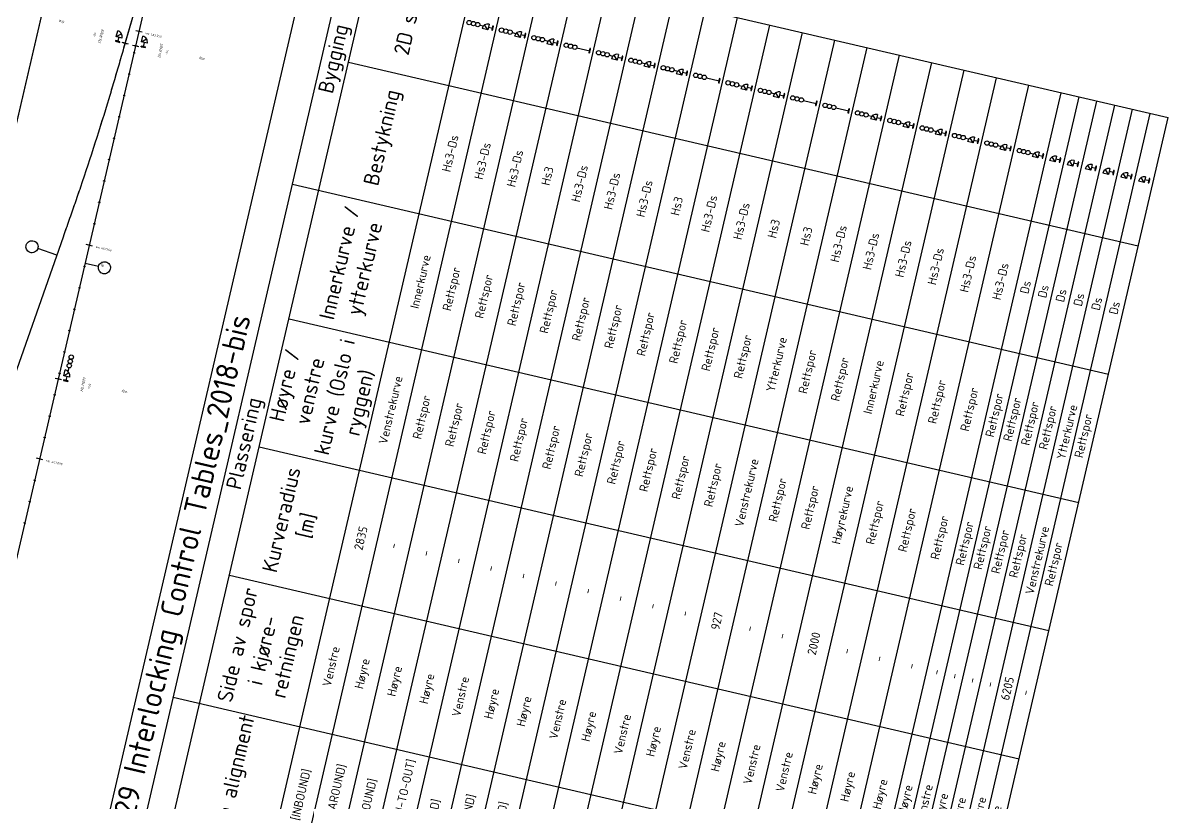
# Model space of a CAD drawing. Header units: metres. Extents: x 3897055 to 3898291, y -5462367 to -5461157.
# Drawn here: x 3897746 to 3898268, y -5461691 to -5461336 of the extents above; entities that cross this region are included whole.
import ezdxf
from ezdxf.enums import TextEntityAlignment as Align

# ---------------------------------------------------------------- set-up
doc = ezdxf.new("R2018")
doc.units = ezdxf.units.M
doc.linetypes.add('RC-SOLID', pattern=[1, 1])
doc.layers.get('0').update_dxf_attribs({"color": 211})
for name, color, linetype in [('JBTFE__INNSETTINGSPUNKT', 62, 'Continuous'), ('JBTFE_ANNOTATIONS_TVDSECTION', 7, 'Continuous'), ('JBTFE_TABELLER', 7, 'Continuous'), ('JBTOB__NAVN', 2, 'Continuous'), ('JBTSI_SA_SKJ', 2, 'Continuous'), ('JBTSI_SA_SPF', 2, 'Continuous'), ('RC_SYMBOLFRAMES', 7, 'Continuous')]:
    doc.layers.add(name, color=color, linetype=linetype)
for name, color, linetype, true_color in [('JBTFE_ANNOTATIONS_MILEAGE', 2, 'Continuous', 0xffff00), ('JBTOB_KO_SPO', 2, 'Continuous', 0xffff00), ('JBTSI__INFO', 4, 'Continuous', 0x00ffff), ('JBTSI__NAVN', 2, 'Continuous', 0xffff00), ('JBTSI_SA_SIG', 2, 'Continuous', 0xffff00)]:
    doc.layers.add(name, color=color, linetype=linetype, true_color=true_color)
doc.styles.add('ISO', font='iso3098.shx')
doc.styles.add('RC-STANDARD', font='iso3098.shx')

# ---------------------------------------------------------------- blocks, each defined once
blk = doc.blocks.new('NO-BN-2D-JBTSI-TOGDETEKSJON-EN-STREK-ISOLERT-SKJOET')
at = {"color": 0, "linetype": 'ByBlock', "lineweight": -2, "transparency": 16777216}
blk.add_line((0, -2.25), (0, 0.75), dxfattribs=at)
blk = doc.blocks.new('NO-BN-2D-INSERTION-POINT')
at = {"layer": 'JBTFE__INNSETTINGSPUNKT', "linetype": 'ByBlock', "lineweight": -2, "transparency": 16777216}
for p, q in [((-0.05, 0), (0.05, 0)), ((0, -0.05), (0, 0.05))]:
    blk.add_line(p, q, dxfattribs=at)
blk.add_circle((0, 0), 0.05, dxfattribs=at)
blk = doc.blocks.new('*Z31')
at = {"color": 0, "linetype": 'ByBlock', "lineweight": -2, "transparency": 16777216}
for name in ['NO-BN-2D-INSERTION-POINT', 'NO-BN-2D-JBTSI-TOGDETEKSJON-EN-STREK-ISOLERT-SKJOET']:
    blk.add_blockref(name, (0, 0), dxfattribs=at)
at = {"layer": 'JBTSI__INFO', "color": 0, "linetype": 'ByBlock', "lineweight": -2, "transparency": 16777216, "style": 'ISO'}
blk.add_attdef('OBJEKTINFO', text='', height=0.9, rotation=270, dxfattribs=at).set_placement((-1.4, 30), align=Align.MIDDLE_CENTER)
at = {"layer": 'JBTSI__NAVN', "color": 0, "linetype": 'ByBlock', "lineweight": -2, "transparency": 16777216, "style": 'ISO', "oblique": 15}
blk.add_attdef('OBJEKTNAVN', text='', height=1.25, rotation=270, dxfattribs=at).set_placement((1.4, 30), align=Align.MIDDLE_CENTER)
blk = doc.blocks.new('*Z50')
at = {"layer": 'RC_SYMBOLFRAMES', "color": 0, "linetype": 'Continuous', "transparency": 16777216}
blk.add_lwpolyline([(-0.09, 2.75, -0.414214), (2.66, 0), (2.66, 0, -0.414214), (-0.09, -2.75, -0.414214), (-2.84, 0), (-2.84, 0, -0.414214), (-0.09, 2.75)], format="xyb", close=True, dxfattribs=at)
blk.add_lwpolyline([(0, -12), (-0.07, -2.75)], dxfattribs=at)
at = {"layer": 'JBTSI__INFO', "color": 0, "linetype": 'ByBlock', "lineweight": -2, "transparency": 16777216, "style": 'ISO'}
blk.add_attdef('OBJEKTINFO', text='', height=0.9, rotation=270, dxfattribs=at).set_placement((-1.4, 30), align=Align.MIDDLE_CENTER)
at = {"layer": 'JBTSI__NAVN', "color": 0, "linetype": 'ByBlock', "lineweight": -2, "transparency": 16777216, "style": 'ISO', "oblique": 15}
blk.add_attdef('OBJEKTNAVN', text='', height=1.25, rotation=270, dxfattribs=at).set_placement((1.4, 30), align=Align.MIDDLE_CENTER)
blk = doc.blocks.new('*Z58', base_point=(304770.23, 6702976.87))
at = {"color": 0}
for p, q in [((304584.6, 6702860.86), (304585.22, 6702860.08)), ((304576.8, 6702854.6), (304577.43, 6702853.82)), ((304569.01, 6702848.33), (304569.63, 6702847.55)), ((304560.59, 6702842.84), (304562.47, 6702840.51)), ((304553.42, 6702835.8), (304554.05, 6702835.02)), ((304545.63, 6702829.53), (304546.25, 6702828.75)), ((304537.83, 6702823.27), (304538.46, 6702822.49)), ((304530.04, 6702817), (304530.67, 6702816.22)), ((304522.25, 6702810.74), (304522.87, 6702809.96)), ((304514.45, 6702804.47), (304515.08, 6702803.69)), ((304506.66, 6702798.2), (304507.29, 6702797.42)), ((304498.87, 6702791.94), (304499.49, 6702791.16)), ((304491.07, 6702785.67), (304491.7, 6702784.89)), ((304482.65, 6702780.18), (304484.53, 6702777.85)), ((304475.49, 6702773.14), (304476.11, 6702772.36)), ((304467.69, 6702766.87), (304468.32, 6702766.09)), ((304459.9, 6702760.61), (304460.53, 6702759.83)), ((304452.11, 6702754.34), (304452.73, 6702753.56)), ((304444.31, 6702748.08), (304444.94, 6702747.3)), ((304436.52, 6702741.81), (304437.15, 6702741.03)), ((304428.73, 6702735.54), (304429.35, 6702734.76)), ((304420.93, 6702729.28), (304421.56, 6702728.5)), ((304413.14, 6702723.01), (304413.77, 6702722.23)), ((304404.72, 6702717.53), (304406.6, 6702715.19))]:
    blk.add_line(p, q, dxfattribs=at)
at = {"color": 0, "char_height": 1, "attachment_point": 4, "rotation": 128.7992, "style": 'RC-STANDARD'}
for s, insert in [('km 463.000', (304559.65, 6702844.01)), ('km 463.100', (304481.71, 6702781.35)), ('km 463.200', (304403.78, 6702718.69))]:
    blk.add_mtext(s, dxfattribs=dict(at, insert=insert))
blk = doc.blocks.new('NO-BN-2D-JBTSI-SIGNAL-20-HS3-DS')
at = {"color": 0, "linetype": 'ByBlock', "lineweight": -2, "transparency": 16777216}
for p, q in [((0, 6), (0, 4.31)), ((-1.33, 2), (-1.33, 4.67)), ((-1.33, 2), (0.55, 3.89)), ((1.33, 2), (-1.33, 2)), ((0, 2), (0, 0))]:
    blk.add_line(p, q, dxfattribs=at)
at = {"color": 0, "linetype": 'Continuous', "lineweight": -2, "transparency": 16777216}
for p, q in [((-0.71, -0.15), (-1, 0.14)), ((-0.76, -0.15), (-1, 0.09)), ((-0.8, -0.15), (-1, 0.05)), ((-0.85, -0.15), (-1, 0)), ((-0.67, -0.15), (-0.97, 0.15)), ((-0.62, -0.15), (-0.92, 0.15)), ((-0.58, -0.15), (-0.88, 0.15)), ((-0.53, -0.15), (-0.83, 0.15)), ((-0.49, -0.15), (-0.79, 0.15)), ((-0.44, -0.15), (-0.74, 0.15)), ((-0.4, -0.15), (-0.7, 0.15)), ((-0.35, -0.15), (-0.65, 0.15)), ((-0.31, -0.15), (-0.61, 0.15)), ((-0.26, -0.15), (-0.56, 0.15)), ((-0.22, -0.15), (-0.52, 0.15)), ((-0.17, -0.15), (-0.47, 0.15)), ((-0.13, -0.15), (-0.43, 0.15)), ((-0.08, -0.15), (-0.38, 0.15)), ((-0.04, -0.15), (-0.34, 0.15)), ((0.01, -0.15), (-0.29, 0.15)), ((0.05, -0.15), (-0.25, 0.15)), ((0.1, -0.15), (-0.2, 0.15)), ((0.14, -0.15), (-0.16, 0.15)), ((0.18, -0.15), (-0.12, 0.15)), ((0.23, -0.15), (-0.07, 0.15)), ((0.27, -0.15), (-0.03, 0.15)), ((0.32, -0.15), (0.02, 0.15)), ((0.36, -0.15), (0.06, 0.15)), ((0.41, -0.15), (0.11, 0.15)), ((0.45, -0.15), (0.15, 0.15)), ((0.5, -0.15), (0.2, 0.15)), ((0.54, -0.15), (0.24, 0.15)), ((0.59, -0.15), (0.29, 0.15)), ((0.63, -0.15), (0.33, 0.15)), ((0.68, -0.15), (0.38, 0.15)), ((0.72, -0.15), (0.42, 0.15)), ((0.77, -0.15), (0.47, 0.15)), ((0.81, -0.15), (0.51, 0.15)), ((0.86, -0.15), (0.56, 0.15)), ((0.9, -0.15), (0.6, 0.15)), ((0.95, -0.15), (0.65, 0.15)), ((0.99, -0.15), (0.69, 0.15)), ((1, -0.11), (0.74, 0.15)), ((1, -0.07), (0.78, 0.15)), ((1, -0.02), (0.83, 0.15)), ((1, 0.02), (0.87, 0.15)), ((1, 0.07), (0.92, 0.15)), ((1, 0.11), (0.96, 0.15)), ((-0.89, -0.15), (-1, -0.04)), ((-0.94, -0.15), (-1, -0.09)), ((-0.98, -0.15), (-1, -0.13))]:
    blk.add_line(p, q, dxfattribs=at)
at = {"color": 0, "linetype": 'ByBlock', "lineweight": -2, "transparency": 16777216}
blk.add_lwpolyline([(1, -0.15), (1, 0.15), (-1, 0.15), (-1, -0.15)], close=True, dxfattribs=at)
for centre in [(0, 11), (0, 9), (0, 7)]:
    blk.add_circle(centre, 1, dxfattribs=at)
blk.add_arc((-1.33, 2), 2.67, 0, 90, dxfattribs=at)
blk = doc.blocks.new('*Z63')
at = {"color": 0, "linetype": 'ByBlock', "lineweight": -2, "transparency": 16777216, "rotation": 269.9999999996297}
blk.add_blockref('NO-BN-2D-JBTSI-SIGNAL-20-HS3-DS', (0, 0), dxfattribs=at)
at = {"color": 0, "linetype": 'ByBlock', "lineweight": -2, "transparency": 16777216}
blk.add_blockref('NO-BN-2D-INSERTION-POINT', (0, 0), dxfattribs=at)
at = {"layer": 'JBTSI__INFO', "color": 0, "linetype": 'ByBlock', "lineweight": -2, "transparency": 16777216, "style": 'ISO'}
blk.add_attdef('OBJEKTINFO', text='', height=0.9, dxfattribs=at).set_placement((0, -11), align=Align.MIDDLE_CENTER)
at = {"layer": 'JBTSI__NAVN', "color": 0, "linetype": 'ByBlock', "lineweight": -2, "transparency": 16777216, "style": 'ISO', "oblique": 15}
blk.add_attdef('OBJEKTNAVN', text='', height=1.25, dxfattribs=at).set_placement((0, -8), align=Align.MIDDLE_CENTER)
blk = doc.blocks.new('*Z74')
at = {"color": 0, "linetype": 'ByBlock', "lineweight": -2, "transparency": 16777216}
blk.add_blockref('NO-BN-2D-INSERTION-POINT', (0, 0), dxfattribs=at)
at = {"color": 0, "linetype": 'ByBlock', "lineweight": -2, "transparency": 16777216, "rotation": 179.9999999996297}
blk.add_blockref('NO-BN-2D-JBTSI-TOGDETEKSJON-EN-STREK-ISOLERT-SKJOET', (0, 0), dxfattribs=at)
at = {"layer": 'JBTSI__INFO', "color": 0, "linetype": 'ByBlock', "lineweight": -2, "transparency": 16777216, "style": 'ISO'}
blk.add_attdef('OBJEKTINFO', text='', height=0.9, rotation=270, dxfattribs=at).set_placement((-1.4, -30), align=Align.MIDDLE_CENTER)
at = {"layer": 'JBTSI__NAVN', "color": 0, "linetype": 'ByBlock', "lineweight": -2, "transparency": 16777216, "style": 'ISO', "oblique": 15}
blk.add_attdef('OBJEKTNAVN', text='', height=1.25, rotation=270, dxfattribs=at).set_placement((1.4, -30), align=Align.MIDDLE_CENTER)
blk = doc.blocks.new('*Z76')
at = {"color": 0, "linetype": 'ByBlock', "lineweight": -2, "transparency": 16777216}
blk.add_blockref('NO-BN-2D-INSERTION-POINT', (0, 0), dxfattribs=at)
at = {"color": 0, "linetype": 'ByBlock', "lineweight": -2, "transparency": 16777216, "rotation": 179.9999999996297}
blk.add_blockref('NO-BN-2D-JBTSI-TOGDETEKSJON-EN-STREK-ISOLERT-SKJOET', (0, 0), dxfattribs=at)
at = {"layer": 'JBTSI__INFO', "color": 0, "linetype": 'ByBlock', "lineweight": -2, "transparency": 16777216, "style": 'ISO'}
blk.add_attdef('OBJEKTINFO', text='', height=0.9, rotation=270, dxfattribs=at).set_placement((-1.4, -30), align=Align.MIDDLE_CENTER)
at = {"layer": 'JBTSI__NAVN', "color": 0, "linetype": 'ByBlock', "lineweight": -2, "transparency": 16777216, "style": 'ISO', "oblique": 15}
blk.add_attdef('OBJEKTNAVN', text='', height=1.25, rotation=270, dxfattribs=at).set_placement((1.4, -30), align=Align.MIDDLE_CENTER)
blk = doc.blocks.new('NO-BN-2D-JBTSI-SIGNAL-43-DS')
at = {"color": 0, "linetype": 'ByBlock', "lineweight": -2, "transparency": 16777216}
for p, q in [((-1.33, 2), (-1.33, 4.67)), ((-1.33, 2), (0.55, 3.89)), ((1.33, 2), (-1.33, 2)), ((0, 0), (0, 2))]:
    blk.add_line(p, q, dxfattribs=at)
at = {"color": 0, "linetype": 'Continuous', "lineweight": -2, "transparency": 16777216}
for p, q in [((-0.71, -0.15), (-1, 0.14)), ((-0.76, -0.15), (-1, 0.09)), ((-0.8, -0.15), (-1, 0.05)), ((-0.85, -0.15), (-1, 0)), ((-0.67, -0.15), (-0.97, 0.15)), ((-0.62, -0.15), (-0.92, 0.15)), ((-0.58, -0.15), (-0.88, 0.15)), ((-0.53, -0.15), (-0.83, 0.15)), ((-0.49, -0.15), (-0.79, 0.15)), ((-0.44, -0.15), (-0.74, 0.15)), ((-0.4, -0.15), (-0.7, 0.15)), ((-0.35, -0.15), (-0.65, 0.15)), ((-0.31, -0.15), (-0.61, 0.15)), ((-0.26, -0.15), (-0.56, 0.15)), ((-0.22, -0.15), (-0.52, 0.15)), ((-0.17, -0.15), (-0.47, 0.15)), ((-0.13, -0.15), (-0.43, 0.15)), ((-0.08, -0.15), (-0.38, 0.15)), ((-0.04, -0.15), (-0.34, 0.15)), ((0.01, -0.15), (-0.29, 0.15)), ((0.05, -0.15), (-0.25, 0.15)), ((0.1, -0.15), (-0.2, 0.15)), ((0.14, -0.15), (-0.16, 0.15)), ((0.18, -0.15), (-0.12, 0.15)), ((0.23, -0.15), (-0.07, 0.15)), ((0.27, -0.15), (-0.03, 0.15)), ((0.32, -0.15), (0.02, 0.15)), ((0.36, -0.15), (0.06, 0.15)), ((0.41, -0.15), (0.11, 0.15)), ((0.45, -0.15), (0.15, 0.15)), ((0.5, -0.15), (0.2, 0.15)), ((0.54, -0.15), (0.24, 0.15)), ((0.59, -0.15), (0.29, 0.15)), ((0.63, -0.15), (0.33, 0.15)), ((0.68, -0.15), (0.38, 0.15)), ((0.72, -0.15), (0.42, 0.15)), ((0.77, -0.15), (0.47, 0.15)), ((0.81, -0.15), (0.51, 0.15)), ((0.86, -0.15), (0.56, 0.15)), ((0.9, -0.15), (0.6, 0.15)), ((0.95, -0.15), (0.65, 0.15)), ((0.99, -0.15), (0.69, 0.15)), ((1, -0.11), (0.74, 0.15)), ((1, -0.07), (0.78, 0.15)), ((1, -0.02), (0.83, 0.15)), ((1, 0.02), (0.87, 0.15)), ((1, 0.07), (0.92, 0.15)), ((1, 0.11), (0.96, 0.15)), ((-0.89, -0.15), (-1, -0.04)), ((-0.94, -0.15), (-1, -0.09)), ((-0.98, -0.15), (-1, -0.13))]:
    blk.add_line(p, q, dxfattribs=at)
at = {"color": 0, "linetype": 'ByBlock', "lineweight": -2, "transparency": 16777216}
blk.add_lwpolyline([(1, -0.15), (1, 0.15), (-1, 0.15), (-1, -0.15)], close=True, dxfattribs=at)
blk.add_arc((-1.33, 2), 2.67, 0, 90, dxfattribs=at)
blk = doc.blocks.new('*Z90')
at = {"color": 0, "linetype": 'ByBlock', "lineweight": -2, "transparency": 16777216, "rotation": 269.9999999996297}
blk.add_blockref('NO-BN-2D-JBTSI-SIGNAL-43-DS', (0, 0), dxfattribs=at)
at = {"color": 0, "linetype": 'ByBlock', "lineweight": -2, "transparency": 16777216}
blk.add_blockref('NO-BN-2D-INSERTION-POINT', (0, 0), dxfattribs=at)
at = {"layer": 'JBTSI__INFO', "color": 0, "linetype": 'ByBlock', "lineweight": -2, "transparency": 16777216, "style": 'ISO'}
blk.add_attdef('OBJEKTINFO', text='', height=0.9, dxfattribs=at).set_placement((0, -11), align=Align.MIDDLE_CENTER)
at = {"layer": 'JBTSI__NAVN', "color": 0, "linetype": 'ByBlock', "lineweight": -2, "transparency": 16777216, "style": 'ISO', "oblique": 15}
blk.add_attdef('OBJEKTNAVN', text='', height=1.25, dxfattribs=at).set_placement((0, -8), align=Align.MIDDLE_CENTER)
blk = doc.blocks.new('*Z91')
at = {"color": 0, "linetype": 'ByBlock', "lineweight": -2, "transparency": 16777216, "rotation": 269.9999999979041}
blk.add_blockref('NO-BN-2D-JBTSI-SIGNAL-43-DS', (0, 0), dxfattribs=at)
at = {"color": 0, "linetype": 'ByBlock', "lineweight": -2, "transparency": 16777216}
blk.add_blockref('NO-BN-2D-INSERTION-POINT', (0, 0), dxfattribs=at)
at = {"layer": 'JBTSI__INFO', "color": 0, "linetype": 'ByBlock', "lineweight": -2, "transparency": 16777216, "style": 'ISO'}
blk.add_attdef('OBJEKTINFO', text='', height=0.9, dxfattribs=at).set_placement((0, 11), align=Align.MIDDLE_CENTER)
at = {"layer": 'JBTSI__NAVN', "color": 0, "linetype": 'ByBlock', "lineweight": -2, "transparency": 16777216, "style": 'ISO', "oblique": 15}
blk.add_attdef('OBJEKTNAVN', text='', height=1.25, dxfattribs=at).set_placement((0, 8), align=Align.MIDDLE_CENTER)
blk = doc.blocks.new('NO-BN-2D-JBTFE-SECTION-SYMBOL')
at = {"color": 0, "linetype": 'ByBlock', "lineweight": -2, "transparency": 16777216}
blk.add_attdef('X', text='', height=1.8, dxfattribs=at).set_placement((0, 0), align=Align.MIDDLE_CENTER)
blk = doc.blocks.new('*Z93')
at = {"layer": 'RC_SYMBOLFRAMES', "color": 0, "linetype": 'Continuous', "transparency": 16777216}
blk.add_lwpolyline([(0, 9), (0, 2.75)], dxfattribs=at)
blk.add_lwpolyline([(-0.1, 2.75, -0.414214), (2.65, 0), (2.65, 0, -0.414214), (-0.1, -2.75, -0.414214), (-2.85, 0), (-2.85, 0, -0.414214), (-0.1, 2.75)], format="xyb", close=True, dxfattribs=at)
at = {"color": 0, "linetype": 'ByBlock', "lineweight": -2, "transparency": 16777216}
ref = blk.add_blockref('NO-BN-2D-JBTFE-SECTION-SYMBOL', (0, 0), dxfattribs=at)
lines = blk.add_mtext('821', dxfattribs={"color": 0, "linetype": 'ByBlock', "lineweight": -2, "transparency": 16777216, "insert": (0, 1), "char_height": 1, "attachment_point": 1, "rotation": 45, "line_spacing_factor": 0.25})
ref.add_attrib('X', '', (0, 1), dxfattribs={"flags": 150}).embed_mtext(lines)
at = {"layer": 'JBTSI__INFO', "linetype": 'ByBlock', "lineweight": -2, "transparency": 16777216, "style": 'ISO'}
blk.add_attdef('OBJEKTINFO', text='', height=0.9, rotation=270, dxfattribs=at).set_placement((-1.4, -30), align=Align.MIDDLE_CENTER)
at = {"layer": 'JBTSI__NAVN', "color": 0, "linetype": 'ByBlock', "lineweight": -2, "transparency": 16777216, "style": 'ISO', "oblique": 15}
blk.add_attdef('OBJEKTNAVN', text='', height=1.25, rotation=270, dxfattribs=at).set_placement((1.4, -30), align=Align.MIDDLE_CENTER)
blk = doc.blocks.new('NO-BN-2D-JBTSI-SIGNAL-20-HS3')
at = {"color": 0, "linetype": 'ByBlock', "lineweight": -2, "transparency": 16777216}
blk.add_line((0, 6), (0, 0), dxfattribs=at)
at = {"color": 0, "linetype": 'Continuous', "lineweight": -2, "transparency": 16777216}
for p, q in [((-0.71, -0.15), (-1, 0.14)), ((-0.76, -0.15), (-1, 0.09)), ((-0.8, -0.15), (-1, 0.05)), ((-0.85, -0.15), (-1, 0)), ((-0.67, -0.15), (-0.97, 0.15)), ((-0.62, -0.15), (-0.92, 0.15)), ((-0.58, -0.15), (-0.88, 0.15)), ((-0.53, -0.15), (-0.83, 0.15)), ((-0.49, -0.15), (-0.79, 0.15)), ((-0.44, -0.15), (-0.74, 0.15)), ((-0.4, -0.15), (-0.7, 0.15)), ((-0.35, -0.15), (-0.65, 0.15)), ((-0.31, -0.15), (-0.61, 0.15)), ((-0.26, -0.15), (-0.56, 0.15)), ((-0.22, -0.15), (-0.52, 0.15)), ((-0.17, -0.15), (-0.47, 0.15)), ((-0.13, -0.15), (-0.43, 0.15)), ((-0.08, -0.15), (-0.38, 0.15)), ((-0.04, -0.15), (-0.34, 0.15)), ((0.01, -0.15), (-0.29, 0.15)), ((0.05, -0.15), (-0.25, 0.15)), ((0.1, -0.15), (-0.2, 0.15)), ((0.14, -0.15), (-0.16, 0.15)), ((0.18, -0.15), (-0.12, 0.15)), ((0.23, -0.15), (-0.07, 0.15)), ((0.27, -0.15), (-0.03, 0.15)), ((0.32, -0.15), (0.02, 0.15)), ((0.36, -0.15), (0.06, 0.15)), ((0.41, -0.15), (0.11, 0.15)), ((0.45, -0.15), (0.15, 0.15)), ((0.5, -0.15), (0.2, 0.15)), ((0.54, -0.15), (0.24, 0.15)), ((0.59, -0.15), (0.29, 0.15)), ((0.63, -0.15), (0.33, 0.15)), ((0.68, -0.15), (0.38, 0.15)), ((0.72, -0.15), (0.42, 0.15)), ((0.77, -0.15), (0.47, 0.15)), ((0.81, -0.15), (0.51, 0.15)), ((0.86, -0.15), (0.56, 0.15)), ((0.9, -0.15), (0.6, 0.15)), ((0.95, -0.15), (0.65, 0.15)), ((0.99, -0.15), (0.69, 0.15)), ((1, -0.11), (0.74, 0.15)), ((1, -0.07), (0.78, 0.15)), ((1, -0.02), (0.83, 0.15)), ((1, 0.02), (0.87, 0.15)), ((1, 0.07), (0.92, 0.15)), ((1, 0.11), (0.96, 0.15)), ((-0.89, -0.15), (-1, -0.04)), ((-0.94, -0.15), (-1, -0.09)), ((-0.98, -0.15), (-1, -0.13))]:
    blk.add_line(p, q, dxfattribs=at)
at = {"color": 0, "linetype": 'ByBlock', "lineweight": -2, "transparency": 16777216}
blk.add_lwpolyline([(1, -0.15), (1, 0.15), (-1, 0.15), (-1, -0.15)], close=True, dxfattribs=at)
for centre in [(0, 11), (0, 9), (0, 7)]:
    blk.add_circle(centre, 1, dxfattribs=at)
blk = doc.blocks.new('*T124')
at = {"layer": 'JBTFE_TABELLER', "color": 0, "linetype": 'ByBlock', "lineweight": -2, "transparency": 16777216}
for p, q in [((0, 0), (181.11, 779.23)), ((181.11, 779.23), (569.11, 689.05)), ((15.91, -3.7), (197.02, 775.53)), ((27.92, -6.49), (209.04, 772.74)), ((73.67, -17.12), (254.78, 762.11)), ((88.43, -20.55), (269.54, 758.68)), ((103.18, -23.98), (284.3, 755.25)), ((117.94, -27.41), (299.05, 751.82)), ((132.7, -30.84), (313.81, 748.39)), ((147.45, -34.27), (328.57, 744.96)), ((162.21, -37.7), (343.32, 741.53)), ((176.97, -41.13), (358.08, 738.1)), ((191.72, -44.56), (372.84, 734.67)), ((206.48, -47.99), (387.59, 731.24)), ((221.24, -51.42), (402.35, 727.81)), ((235.99, -54.85), (417.11, 724.38)), ((250.75, -58.28), (431.86, 720.95)), ((265.51, -61.71), (446.62, 717.52)), ((195.45, 714.3), (555.52, 630.61)), ((280.26, -65.14), (461.38, 714.09)), ((295.02, -68.57), (476.13, 710.66)), ((309.78, -72), (490.89, 707.23)), ((324.53, -75.43), (505.65, 703.8)), ((339.29, -78.86), (520.4, 700.37)), ((347.41, -80.75), (528.52, 698.48)), ((355.52, -82.63), (536.64, 696.6)), ((363.64, -84.52), (544.76, 694.71)), ((371.76, -86.41), (552.87, 692.82)), ((379.87, -88.29), (560.99, 690.94)), ((387.99, -90.18), (569.11, 689.05)), ((169.86, 658.65), (541.94, 572.16)), ((168.29, 597.41), (528.36, 513.72)), ((154.7, 538.97), (514.77, 455.28)), ((141.12, 480.53), (501.19, 396.84)), ((115.52, 424.88), (487.6, 338.4)), ((113.95, 363.64), (474.02, 279.95)), ((100.37, 305.2), (460.44, 221.51)), ((70.24, 230.07), (442.33, 143.59)), ((68.67, 168.84), (428.74, 85.15)), ((55.09, 110.39), (415.16, 26.7)), ((41.51, 51.95), (401.58, -31.74)), ((0, 0), (387.99, -90.18))]:
    blk.add_line(p, q, dxfattribs=at)
at = {"layer": 'JBTFE_TABELLER', "color": 0, "transparency": 16777216, "rotation": 76.91521332177942}
for name, p in [('NO-BN-2D-JBTSI-SIGNAL-20-HS3-DS', (261.14, 729.83)), ('NO-BN-2D-JBTSI-SIGNAL-20-HS3-DS', (275.9, 726.4)), ('NO-BN-2D-JBTSI-SIGNAL-20-HS3-DS', (290.66, 722.97)), ('NO-BN-2D-JBTSI-SIGNAL-20-HS3', (305.41, 719.54)), ('NO-BN-2D-JBTSI-SIGNAL-20-HS3-DS', (320.17, 716.11)), ('NO-BN-2D-JBTSI-SIGNAL-20-HS3-DS', (334.93, 712.68)), ('NO-BN-2D-JBTSI-SIGNAL-20-HS3-DS', (349.68, 709.25)), ('NO-BN-2D-JBTSI-SIGNAL-20-HS3', (364.44, 705.82)), ('NO-BN-2D-JBTSI-SIGNAL-20-HS3-DS', (379.2, 702.39)), ('NO-BN-2D-JBTSI-SIGNAL-20-HS3-DS', (393.95, 698.96)), ('NO-BN-2D-JBTSI-SIGNAL-20-HS3', (408.71, 695.53)), ('NO-BN-2D-JBTSI-SIGNAL-20-HS3', (423.47, 692.1)), ('NO-BN-2D-JBTSI-SIGNAL-20-HS3-DS', (438.22, 688.67)), ('NO-BN-2D-JBTSI-SIGNAL-20-HS3-DS', (452.98, 685.24)), ('NO-BN-2D-JBTSI-SIGNAL-20-HS3-DS', (467.74, 681.81)), ('NO-BN-2D-JBTSI-SIGNAL-20-HS3-DS', (482.49, 678.38)), ('NO-BN-2D-JBTSI-SIGNAL-20-HS3-DS', (497.25, 674.95)), ('NO-BN-2D-JBTSI-SIGNAL-20-HS3-DS', (512.01, 671.52)), ('NO-BN-2D-JBTSI-SIGNAL-43-DS', (519.87, 669.69)), ('NO-BN-2D-JBTSI-SIGNAL-43-DS', (527.99, 667.81)), ('NO-BN-2D-JBTSI-SIGNAL-43-DS', (536.11, 665.92)), ('NO-BN-2D-JBTSI-SIGNAL-43-DS', (544.22, 664.03)), ('NO-BN-2D-JBTSI-SIGNAL-43-DS', (552.34, 662.15)), ('NO-BN-2D-JBTSI-SIGNAL-43-DS', (560.46, 660.26))]:
    blk.add_blockref(name, p, dxfattribs=at)
at = {"layer": 'JBTFE_TABELLER', "color": 0, "transparency": 16777216, "attachment_point": 5, "rotation": 76.9152, "style": 'RC-STANDARD'}
for s, insert, char_height, width in [('2D symbol', (225.12, 738.2), 7, 57), ('Bygging', (189.45, 715.69), 7, 117), ('Bestykning', (211.54, 679.76), 7, 57), ('Hs3-Ds', (241.79, 672.73), 4, 57), ('Hs3-Ds', (256.54, 669.3), 4, 57), ('Hs3-Ds', (271.3, 665.87), 4, 57), ('Hs3', (286.06, 662.44), 4, 57), ('Hs3-Ds', (300.81, 659.01), 4, 57), ('Hs3-Ds', (315.57, 655.58), 4, 57), ('Hs3-Ds', (330.33, 652.15), 4, 57), ('Hs3', (345.08, 648.72), 4, 57), ('Hs3-Ds', (359.84, 645.29), 4, 57), ('Innerkurve / ytterkurve', (197.95, 621.32), 7, 57), ('Hs3-Ds', (374.6, 641.86), 4, 57), ('Hs3', (389.35, 638.43), 4, 57), ('Hs3', (404.11, 635), 4, 57), ('Hs3-Ds', (418.87, 631.57), 4, 57), ('Hs3-Ds', (433.62, 628.14), 4, 57), ('Hs3-Ds', (448.38, 624.71), 4, 57), ('Hs3-Ds', (463.14, 621.28), 4, 57), ('Innerkurve', (228.2, 614.29), 4, 57), ('Hs3-Ds', (477.89, 617.85), 4, 57), ('Hs3-Ds', (492.65, 614.42), 4, 57), ('Rettspor', (242.96, 610.86), 4, 57), ('Rettspor', (257.72, 607.43), 4, 57), ('Rettspor', (272.47, 604), 4, 57), ('Ds', (504.09, 611.76), 4, 57), ('Ds', (512.2, 609.88), 4, 57), ('Rettspor', (287.23, 600.57), 4, 57), ('Rettspor', (301.99, 597.14), 4, 57), ('Ds', (520.32, 607.99), 4, 57), ('Ds', (528.44, 606.1), 4, 57), ('Ds', (536.56, 604.22), 4, 57), ('Rettspor', (316.74, 593.71), 4, 57), ('Ds', (544.67, 602.33), 4, 57), ('Signaltabell Enkel - 100 2019-09-29 Interlocking Control Tables_2018-bis', (98.51, 387.77), 10, 797), ('Rettspor', (331.5, 590.28), 4, 57), ('Rettspor', (346.26, 586.85), 4, 57), ('Rettspor', (361.01, 583.42), 4, 57), ('Høyre / venstre kurve (Oslo i ryggen)', (184.37, 562.87), 7, 57), ('Rettspor', (375.77, 579.99), 4, 57), ('Ytterkurve', (390.53, 576.56), 4, 57), ('Rettspor', (405.28, 573.13), 4, 57), ('Rettspor', (420.04, 569.7), 4, 57), ('Innerkurve', (434.8, 566.27), 4, 57), ('Venstrekurve', (214.62, 555.84), 4, 57), ('Rettspor', (449.55, 562.84), 4, 57), ('Rettspor', (464.31, 559.41), 4, 57), ('Rettspor', (479.07, 555.98), 4, 57), ('Plassering', (148.7, 540.37), 7, 237), ('Rettspor', (229.38, 552.41), 4, 57), ('Rettspor', (244.13, 548.98), 4, 57), ('Rettspor', (490.5, 553.32), 4, 57), ('Rettspor', (498.62, 551.43), 4, 57), ('Rettspor', (506.74, 549.55), 4, 57), ('Rettspor', (258.89, 545.55), 4, 57), ('Rettspor', (514.85, 547.66), 4, 57), ('Ytterkurve', (522.97, 545.77), 4, 57), ('Rettspor', (531.09, 543.89), 4, 57), ('Rettspor', (273.65, 542.12), 4, 57), ('Rettspor', (288.4, 538.69), 4, 57), ('Rettspor', (303.16, 535.26), 4, 57), ('Rettspor', (317.92, 531.83), 4, 57), ('Rettspor', (332.67, 528.4), 4, 57), ('Rettspor', (347.43, 524.97), 4, 57), ('Venstrekurve', (376.94, 518.12), 4, 57), ('Kurveradius [m]', (170.78, 504.43), 7, 57), ('Rettspor', (362.19, 521.54), 4, 57), ('Rettspor', (391.7, 514.69), 4, 57), ('Rettspor', (406.46, 511.26), 4, 57), ('Høyrekurve', (421.21, 507.83), 4, 57), ('Rettspor', (435.97, 504.4), 4, 57), ('Rettspor', (450.73, 500.97), 4, 57), ('Rettspor', (465.48, 497.54), 4, 57), ('2835', (201.04, 497.4), 4, 57), ('Rettspor', (476.92, 494.88), 4, 57), ('Rettspor', (485.04, 492.99), 4, 57), ('Venstrekurve', (509.39, 487.33), 4, 57), ('Rettspor', (493.15, 491.1), 4, 57), ('Rettspor', (501.27, 489.22), 4, 57), ('-', (215.79, 493.97), 4, 57), ('-', (230.55, 490.54), 4, 57), ('Rettspor', (517.51, 485.44), 4, 57), ('-', (245.31, 487.11), 4, 57), ('-', (260.06, 483.68), 4, 57), ('-', (274.82, 480.25), 4, 57), ('-', (289.58, 476.82), 4, 57), ('Side av spor i kjøre- retningen', (157.2, 445.99), 7, 57), ('-', (304.33, 473.39), 4, 57), ('-', (319.09, 469.96), 4, 57), ('-', (333.85, 466.53), 4, 57), ('-', (348.6, 463.1), 4, 57), ('927', (363.36, 459.67), 4, 57), ('-', (378.12, 456.24), 4, 57), ('2000', (407.63, 449.38), 4, 57), ('-', (392.87, 452.81), 4, 57), ('Venstre', (187.45, 438.96), 4, 57), ('-', (422.39, 445.95), 4, 57), ('Høyre', (202.21, 435.53), 4, 57), ('Høyre', (216.97, 432.1), 4, 57), ('-', (437.14, 442.52), 4, 57), ('-', (451.9, 439.09), 4, 57), ('Høyre', (231.72, 428.67), 4, 57), ('Venstre', (246.48, 425.24), 4, 57), ('-', (463.34, 436.44), 4, 57), ('-', (471.45, 434.55), 4, 57), ('-', (479.57, 432.66), 4, 57), ('6205', (495.8, 428.89), 4, 57), ('Høyre', (261.24, 421.81), 4, 57), ('-', (487.69, 430.78), 4, 57), ('Høyre', (275.99, 418.38), 4, 57), ('Venstre', (290.75, 414.95), 4, 57), ('-', (503.92, 427), 4, 57), ('Høyre', (305.51, 411.52), 4, 57), ('Own alignment', (143.62, 387.55), 7, 57), ('Venstre', (320.26, 408.09), 4, 57), ('Høyre', (335.02, 404.66), 4, 57), ('Venstre', (349.78, 401.23), 4, 57), ('Høyre', (364.53, 397.8), 4, 57), ('Venstre', (379.29, 394.37), 4, 57), ('Venstre', (394.05, 390.94), 4, 57), ('[INBOUND]', (173.87, 380.52), 4, 57), ('[TURNAROUND]', (188.63, 377.09), 4, 57), ('[CROSSING-IN-TO-OUT]', (218.14, 370.23), 4, 57), ('Høyre', (408.8, 387.51), 4, 57), ('[OUTBOUND]', (203.38, 373.66), 4, 57), ('Høyre', (423.56, 384.08), 4, 57), ('Høyre', (438.32, 380.65), 4, 57), ('Høyre', (449.75, 377.99), 4, 57), ('Venstre', (457.87, 376.11), 4, 57), ('[INBOUND]', (232.9, 366.8), 4, 57), ('[TURNAROUND]', (247.65, 363.37), 4, 57), ('[TURNAROUND]', (262.41, 359.94), 4, 57), ('Høyre', (465.99, 374.22), 4, 57), ('Høyre', (474.1, 372.33), 4, 57), ('Venstre', (482.22, 370.45), 4, 57), ('[CROSSING-IN-TO-OUT]', (321.44, 346.22), 4, 57), ('Høyre', (490.34, 368.56), 4, 57), ('[INBOUND]', (277.17, 356.51), 4, 57), ('[OUTBOUND]', (291.92, 353.08), 4, 57), ('[TURNAROUND]', (306.68, 349.65), 4, 57), ('[OUTBOUND]', (336.19, 342.79), 4, 57), ('Referanse- spor', (130.03, 329.11), 7, 57), ('[INBOUND]', (350.95, 339.36), 4, 57), ('[TURNAROUND]', (365.71, 335.93), 4, 57), ('[TURNAROUND]', (380.46, 332.5), 4, 57), ('[CROSSING-IN-TO-OUT]', (436.17, 319.55), 4, 57), ('[INBOUND]', (395.22, 329.07), 4, 57), ('[CROSSING-IN-TO-OUT]', (460.52, 313.89), 4, 57), ('Spor', (98.89, 326.08), 7, 197), ('OUTBOUND', (160.29, 322.07), 4, 57), ('[INBOUND]', (409.98, 325.64), 4, 57), ('[OUTBOUND]', (424.73, 322.21), 4, 57), ('[TURNAROUND]', (444.29, 317.66), 4, 57), ('OUTBOUND', (175.04, 318.64), 4, 57), ('[OUTBOUND]', (452.4, 315.78), 4, 57), ('OUTBOUND', (189.8, 315.22), 4, 57), ('OUTBOUND', (204.56, 311.79), 4, 57), ('[OUTBOUND]', (468.64, 312), 4, 57), ('OUTBOUND', (219.31, 308.36), 4, 57), ('[INBOUND]', (476.75, 310.12), 4, 57), ('OUTBOUND', (234.07, 304.93), 4, 57), ('OUTBOUND', (248.83, 301.5), 4, 57), ('OUTBOUND', (263.58, 298.07), 4, 57), ('OUTBOUND', (278.34, 294.64), 4, 57), ('OUTBOUND', (293.1, 291.21), 4, 57), ('OUTBOUND', (307.85, 287.78), 4, 57), ('OUTBOUND', (322.61, 284.35), 4, 57), ('OUTBOUND', (337.37, 280.92), 4, 57), ('Km i ref.spor', (114.19, 260.92), 7, 77), ('OUTBOUND', (352.12, 277.49), 4, 57), ('OUTBOUND', (366.88, 274.06), 4, 57), ('OUTBOUND', (381.64, 270.63), 4, 57), ('OUTBOUND', (396.39, 267.2), 4, 57), ('OUTBOUND', (411.15, 263.77), 4, 57), ('OUTBOUND', (422.59, 261.11), 4, 57), ('OUTBOUND', (430.7, 259.22), 4, 57), ('OUTBOUND', (438.82, 257.34), 4, 57), ('OUTBOUND', (446.94, 255.45), 4, 57), ('462.150', (144.44, 253.89), 4, 77), ('OUTBOUND', (455.05, 253.56), 4, 57), ('OUTBOUND', (463.17, 251.68), 4, 57), ('462.150', (159.2, 250.46), 4, 77), ('462.151', (173.95, 247.03), 4, 77), ('462.411', (188.71, 243.6), 4, 77), ('462.436', (203.47, 240.17), 4, 77), ('462.436', (218.22, 236.74), 4, 77), ('462.657', (232.98, 233.31), 4, 77), ('462.731', (247.74, 229.88), 4, 77), ('463.037', (262.49, 226.45), 4, 77), ('463.039', (277.25, 223.02), 4, 77), ('462.410', (292.01, 219.59), 4, 77), ('462.413', (306.76, 216.16), 4, 77), ('462.567', (321.52, 212.73), 4, 77), ('Siktkrav [m]', (98.34, 192.74), 7, 57), ('462.658', (336.28, 209.3), 4, 77), ('462.791', (351.03, 205.87), 4, 77), ('462.981', (365.79, 202.44), 4, 77), ('463.315', (380.55, 199.01), 4, 77), ('463.334', (395.3, 195.58), 4, 77), ('462.584', (406.74, 192.93), 4, 77), ('463.193', (414.86, 191.04), 4, 77), ('463.194', (422.97, 189.15), 4, 77), ('462.228', (431.09, 187.27), 4, 77), ('462.229', (439.21, 185.38), 4, 77), ('250', (128.59, 185.71), 4, 57), ('462.843', (447.32, 183.49), 4, 77), ('250', (143.35, 182.28), 4, 57), ('250', (158.1, 178.85), 4, 57), ('250', (172.86, 175.42), 4, 57), ('250', (187.62, 171.99), 4, 57), ('250', (202.37, 168.56), 4, 57), ('250', (217.13, 165.13), 4, 57), ('250', (231.89, 161.7), 4, 57), ('250', (246.64, 158.27), 4, 57), ('250', (261.4, 154.84), 4, 57), ('250', (276.16, 151.41), 4, 57), ('250', (290.91, 147.98), 4, 57), ('Signalinformasjon', (49.08, 111.79), 7, 237), ('250', (305.67, 144.55), 4, 57), ('Navn', (84.76, 134.3), 7, 57), ('250', (320.43, 141.12), 4, 57), ('Hs.11001', (115.01, 127.27), 4, 57), ('80', (335.18, 137.69), 4, 57), ('250', (349.94, 134.26), 4, 57), ('Hs.11003', (129.76, 123.84), 4, 57), ('250', (364.7, 130.83), 4, 57), ('250', (379.45, 127.4), 4, 57), ('Hs.11005', (144.52, 120.41), 4, 57), ('Hs.11007', (159.28, 116.98), 4, 57), ('80', (390.89, 124.74), 4, 57), ('80', (399.01, 122.86), 4, 57), ('Hs.11009', (174.03, 113.55), 4, 57), ('80', (407.12, 120.97), 4, 57), ('80', (415.24, 119.08), 4, 57), ('Hs.11011', (188.79, 110.12), 4, 57), ('Hs.11013', (203.55, 106.69), 4, 57), ('80', (423.36, 117.2), 4, 57), ('80', (431.48, 115.31), 4, 57), ('Hs.11015', (218.3, 103.26), 4, 57), ('Hs.11017', (233.06, 99.83), 4, 57), ('Hs.11019', (247.82, 96.4), 4, 57), ('Hs.11016', (262.57, 92.97), 4, 57), ('Hs.11014', (277.33, 89.54), 4, 57), ('Hs.11012', (292.09, 86.11), 4, 57), ('Retning', (71.17, 75.86), 7, 57), ('Hs.11010', (306.84, 82.68), 4, 57), ('Hs.11008', (321.6, 79.25), 4, 57), ('Hs.11006', (336.36, 75.82), 4, 57), ('Stigende km', (101.42, 68.83), 4, 57), ('Stigende km', (116.18, 65.4), 4, 57), ('Hs.11004', (351.11, 72.39), 4, 57), ('Stigende km', (130.94, 61.97), 4, 57), ('Hs.11002', (365.87, 68.96), 4, 57), ('Ds.R101', (377.31, 66.3), 4, 57), ('Stigende km', (145.69, 58.54), 4, 57), ('Stigende km', (160.45, 55.11), 4, 57), ('Ds.R103', (385.42, 64.42), 4, 57), ('Ds.R105', (393.54, 62.53), 4, 57), ('Ds.R106', (401.66, 60.64), 4, 57), ('Stigende km', (175.21, 51.68), 4, 57), ('Ds.R104', (409.78, 58.76), 4, 57), ('Ds.R102', (417.89, 56.87), 4, 57), ('Stigende km', (189.96, 48.25), 4, 57), ('Stigende km', (204.72, 44.82), 4, 57), ('Stigende km', (219.48, 41.39), 4, 57), ('Stigende km', (234.23, 37.96), 4, 57), ('Synkende km', (248.99, 34.53), 4, 57), ('Synkende km', (263.75, 31.1), 4, 57), ('Synkende km', (278.5, 27.67), 4, 57), ('Signaltype', (57.59, 17.41), 7, 57), ('Synkende km', (293.26, 24.24), 4, 57), ('Synkende km', (308.02, 20.81), 4, 57), ('Synkende km', (322.77, 17.38), 4, 57), ('Synkende km', (337.53, 13.95), 4, 57), ('Hovedsignal', (87.84, 10.38), 4, 57), ('Synkende km', (352.29, 10.52), 4, 57), ('Stigende km', (363.72, 7.86), 4, 57), ('Hovedsignal', (102.6, 6.95), 4, 57), ('Hovedsignal', (117.35, 3.52), 4, 57), ('Stigende km', (371.84, 5.97), 4, 57), ('Stigende km', (379.96, 4.09), 4, 57), ('Synkende km', (388.07, 2.2), 4, 57), ('Hovedsignal', (132.11, 0.09), 4, 57), ('Synkende km', (396.19, 0.31), 4, 57), ('Synkende km', (404.31, -1.57), 4, 57), ('Hovedsignal', (146.87, -3.34), 4, 57), ('Hovedsignal', (161.62, -6.77), 4, 57), ('Hovedsignal', (176.38, -10.2), 4, 57), ('Hovedsignal', (191.14, -13.63), 4, 57), ('Hovedsignal', (205.89, -17.06), 4, 57), ('Hovedsignal', (220.65, -20.49), 4, 57), ('Hovedsignal', (235.41, -23.92), 4, 57), ('Hovedsignal', (250.16, -27.35), 4, 57), ('Hovedsignal', (264.92, -30.78), 4, 57), ('Hovedsignal', (279.68, -34.2), 4, 57), ('Hovedsignal', (294.43, -37.63), 4, 57), ('Hovedsignal', (309.19, -41.06), 4, 57), ('Hovedsignal', (323.95, -44.49), 4, 57), ('Hovedsignal', (338.7, -47.92), 4, 57), ('Dvergsignal', (350.14, -50.58), 4, 57), ('Dvergsignal', (358.26, -52.47), 4, 57), ('Dvergsignal', (366.37, -54.36), 4, 57), ('Dvergsignal', (374.49, -56.24), 4, 57), ('Dvergsignal', (382.61, -58.13), 4, 57), ('Dvergsignal', (390.73, -60.02), 4, 57)]:
    blk.add_mtext(s, dxfattribs=dict(at, insert=insert, char_height=char_height, width=width))
blk = doc.blocks.new('*Z164', base_point=(3897661.26, -5461761.94))
at = {"color": 5, "linetype": 'RC-SOLID', "ltscale": 5, "true_color": 0x0000ff, "transparency": 33554687, "const_width": 0.5, "flags": 128}
for points in [[(3897740.03, -5461394.68), (3897781.31, -5461217.09)], [(3897774.46, -5461445.32), (3897797.47, -5461346.31)], [(3897743.66, -5461492.58), (3897761.53, -5461441.74)], [(3897762.19, -5461498.09), (3897774.46, -5461445.32)]]:
    blk.add_lwpolyline(points, dxfattribs=at)
at = {"color": 8, "linetype": 'RC-SOLID', "ltscale": 5, "true_color": 0x808080, "transparency": 33554687, "const_width": 0.5, "flags": 128}
blk.add_lwpolyline([(3897792.7, -5461345.19), (3897806.31, -5461298.32, 0.000208), (3897807.99, -5461292.56, 0.000625), (3897809.65, -5461286.8, 0.001042), (3897811.29, -5461281.03, 0.011715), (3897825.3, -5461226.58, 0.011715)], format="xyb", dxfattribs=at)
for points in [[(3897797.47, -5461346.31), (3897808.29, -5461299.75)], [(3897665.08, -5461915.93), (3897762.19, -5461498.09)]]:
    blk.add_lwpolyline(points, dxfattribs=at)
at = {"color": 5, "linetype": 'RC-SOLID', "ltscale": 5, "true_color": 0x0000ff, "transparency": 33554687, "const_width": 0.5, "flags": 128}
blk.add_lwpolyline([(3897761.53, -5461441.74), (3897764.5, -5461433.29, 0.000278), (3897767.15, -5461425.74, 0.000833), (3897769.79, -5461418.18, 0.001389), (3897772.39, -5461410.62, 0.008834), (3897785.34, -5461370.24, 0.001389), (3897787.62, -5461362.58, 0.000833), (3897789.87, -5461354.9, 0.000278), (3897792.11, -5461347.22), (3897792.7, -5461345.19)], format="xyb", dxfattribs=at)
at = {"color": 5, "linetype": 'RC-SOLID', "ltscale": 15, "true_color": 0x0000ff, "transparency": 33554687, "const_width": 1.5, "flags": 128}
for points in [[(3897792.63, -5461345.43), (3897792.77, -5461344.95)], [(3897797.41, -5461346.56), (3897797.53, -5461346.07)], [(3897762.14, -5461498.33), (3897762.25, -5461497.84)]]:
    blk.add_lwpolyline(points, dxfattribs=at)
at = {"color": 8, "linetype": 'RC-SOLID', "ltscale": 15, "true_color": 0x808080, "transparency": 33554687, "const_width": 1.5, "flags": 128}
for points in [[(3897792.63, -5461345.43), (3897792.77, -5461344.95)], [(3897797.41, -5461346.56), (3897797.53, -5461346.07)], [(3897762.14, -5461498.33), (3897762.25, -5461497.84)]]:
    blk.add_lwpolyline(points, dxfattribs=at)

msp = doc.modelspace()

# ---------------------------------------------------------------- linework, layer by layer
at = {"layer": 'JBTOB_KO_SPO', "flags": 128}
for points in [[(3897483.52, -5462354.19), (3897483.72, -5462353.79, 0.000161), (3897487.66, -5462345.98, 0.000483), (3897491.6, -5462338.16, 0.000804), (3897495.51, -5462330.33, 0.001126), (3897499.39, -5462322.49, 0.001448), (3897503.23, -5462314.63, 0.001769), (3897507.02, -5462306.75, 0.002091), (3897510.75, -5462298.83, 0.002413), (3897514.41, -5462290.88, 0.039252), (3897559.86, -5462165.62, 0.002413), (3897562.14, -5462157.17, 0.002091), (3897564.36, -5462148.71, 0.001769), (3897566.5, -5462140.23, 0.001448), (3897568.6, -5462131.73, 0.001126), (3897570.64, -5462123.22, 0.000804), (3897572.66, -5462114.71, 0.000483), (3897574.65, -5462106.19, 0.000161), (3897576.64, -5462097.67), (3897795.18, -5461157.42)], [(3897507.8, -5462366.45), (3897548.7, -5462285.46, 0.000173), (3897552.7, -5462277.53, 0.000519), (3897556.7, -5462269.59, 0.000865), (3897560.67, -5462261.63, 0.00121), (3897564.61, -5462253.67, 0.001556), (3897568.5, -5462245.68, 0.001902), (3897572.34, -5462237.66, 0.002248), (3897576.12, -5462229.61, 0.002594), (3897579.81, -5462221.53, 0.002939), (3897583.42, -5462213.4, 0.034623), (3897616.58, -5462120.37, 0.002973), (3897618.99, -5462111.55, 0.002515), (3897621.31, -5462102.71, 0.002058), (3897623.54, -5462093.84, 0.001601), (3897625.71, -5462084.96, 0.001143), (3897627.83, -5462076.07, 0.000686), (3897629.92, -5462067.17, 0.000229), (3897631.99, -5462058.26), (3897839.01, -5461167.61)], [(3897673.7, -5461703.25, -0.013789), (3897690.65, -5461645, -0.001809), (3897693.3, -5461636.85, -0.001531), (3897696, -5461628.72, -0.001252), (3897698.76, -5461620.6, -0.000974), (3897701.54, -5461612.5, -0.000696), (3897704.36, -5461604.4, -0.000417), (3897707.19, -5461596.31, -0.000139), (3897710.03, -5461588.22), (3897764.5, -5461433.29, 0.000278), (3897767.15, -5461425.74, 0.000833), (3897769.79, -5461418.18, 0.001389), (3897772.39, -5461410.62, 0.008834), (3897785.34, -5461370.24, 0.001389), (3897787.62, -5461362.58, 0.000833), (3897789.87, -5461354.9, 0.000278), (3897792.11, -5461347.22), (3897806.31, -5461298.32, 0.000208), (3897807.99, -5461292.56, 0.000625), (3897809.65, -5461286.8, 0.001042), (3897811.29, -5461281.03, 0.011715), (3897825.3, -5461226.58)]]:
    msp.add_lwpolyline(points, format="xyb", dxfattribs=at)

# ---------------------------------------------------------------- block references
msp.add_blockref('*T124', (3897699.07, -5462068.06))
at = {"layer": 'JBTFE_ANNOTATIONS_MILEAGE', "rotation": 218.1160499203668}
msp.add_blockref('*Z58', (3897672.96, -5461769.8), dxfattribs=at)
at = {"layer": 'JBTFE_ANNOTATIONS_TVDSECTION'}
msp.add_blockref('*Z164', (3897661.26, -5461761.94), dxfattribs=at)
at = {"layer": 'JBTSI_SA_SIG'}
ref = msp.add_blockref('*Z91', (3897789.3, -5461344.35, 17.34), dxfattribs=dict(at, rotation=73.80043787854073))
ref.add_attrib('OBJEKTNAVN', 'Ds.R103', dxfattribs={"layer": 'JBTSI__NAVN', "color": 0, "linetype": 'ByBlock', "lineweight": -2, "transparency": 16777216, "height": 1.25, "rotation": 73.8004, "style": 'RC-STANDARD', "oblique": 15}).set_placement((3897781.62, -5461342.12, 17.34), align=Align.MIDDLE_CENTER)
ref.add_attrib('OBJEKTINFO', '-Ds', dxfattribs={"layer": 'JBTSI__INFO', "color": 0, "linetype": 'ByBlock', "lineweight": -2, "transparency": 16777216, "height": 0.9, "rotation": 73.8004, "style": 'RC-STANDARD'}).set_placement((3897778.73, -5461341.28, 17.34), align=Align.MIDDLE_CENTER)
ref = msp.add_blockref('*Z90', (3897800.96, -5461346.77, 17.34), dxfattribs=dict(at, rotation=76.91521332112708))
ref.add_attrib('OBJEKTNAVN', 'Ds.R105', dxfattribs={"layer": 'JBTSI__NAVN', "color": 0, "linetype": 'ByBlock', "lineweight": -2, "transparency": 16777216, "height": 1.25, "rotation": 76.9152, "style": 'RC-STANDARD', "oblique": 15}).set_placement((3897808.75, -5461348.58, 17.34), align=Align.MIDDLE_CENTER)
ref.add_attrib('OBJEKTINFO', '-Ds', dxfattribs={"layer": 'JBTSI__INFO', "color": 0, "linetype": 'ByBlock', "lineweight": -2, "transparency": 16777216, "height": 0.9, "rotation": 76.9152, "style": 'RC-STANDARD'}).set_placement((3897811.67, -5461349.26, 17.34), align=Align.MIDDLE_CENTER)
ref = msp.add_blockref('*Z63', (3897765.6, -5461498.88, 15.68), dxfattribs=dict(at, rotation=76.91521332112706))
ref.add_attrib('OBJEKTNAVN', 'Hs.11017', dxfattribs={"layer": 'JBTSI__NAVN', "color": 0, "linetype": 'ByBlock', "lineweight": -2, "transparency": 16777216, "height": 1.25, "rotation": 76.9152, "style": 'RC-STANDARD', "oblique": 15}).set_placement((3897773.4, -5461500.69, 15.68), align=Align.MIDDLE_CENTER)
ref.add_attrib('OBJEKTINFO', 'Hs3', dxfattribs={"layer": 'JBTSI__INFO', "color": 0, "linetype": 'ByBlock', "lineweight": -2, "transparency": 16777216, "height": 0.9, "rotation": 76.9152, "style": 'RC-STANDARD'}).set_placement((3897776.32, -5461501.37, 15.68), align=Align.MIDDLE_CENTER)
at = {"layer": 'JBTSI_SA_SKJ'}
ref = msp.add_blockref('*Z31', (3897791.98, -5461344.99, 17.34), dxfattribs=dict(at, rotation=73.8004378785407))
ref.add_attrib('OBJEKTNAVN', 'Iso.', dxfattribs={"layer": 'JBTOB__NAVN', "color": 0, "linetype": 'ByBlock', "lineweight": -2, "transparency": 16777216, "height": 1.25, "rotation": 163.8004, "style": 'RC-STANDARD', "oblique": 15}).set_placement((3897763.56, -5461335.27, 17.34), align=Align.MIDDLE_CENTER)
ref = msp.add_blockref('*Z74', (3897798.2, -5461346.48, 17.34), dxfattribs=dict(at, rotation=76.91521332112706))
ref.add_attrib('OBJEKTNAVN', 'Iso.', dxfattribs={"layer": 'JBTOB__NAVN', "color": 0, "linetype": 'ByBlock', "lineweight": -2, "transparency": 16777216, "height": 1.25, "rotation": 346.9152, "style": 'RC-STANDARD', "oblique": 15}).set_placement((3897827.74, -5461351.91, 17.34), align=Align.MIDDLE_CENTER)
ref = msp.add_blockref('*Z76', (3897762.93, -5461498.26, 15.68), dxfattribs=dict(at, rotation=76.91521332112706))
ref.add_attrib('OBJEKTNAVN', 'Iso.', dxfattribs={"layer": 'JBTOB__NAVN', "color": 0, "linetype": 'ByBlock', "lineweight": -2, "transparency": 16777216, "height": 1.25, "rotation": 346.9152, "style": 'RC-STANDARD', "oblique": 15}).set_placement((3897792.46, -5461503.69, 15.68), align=Align.MIDDLE_CENTER)
at = {"layer": 'JBTSI_SA_SPF'}
for name, p, rotation in [('*Z50', (3897750.21, -5461437.76, 16.34), 70.6299887988572), ('*Z93', (3897783.22, -5461447.36, 16.28), 76.91521332112706)]:
    msp.add_blockref(name, p, dxfattribs=dict(at, rotation=rotation))

doc.saveas('drawing.dxf')
